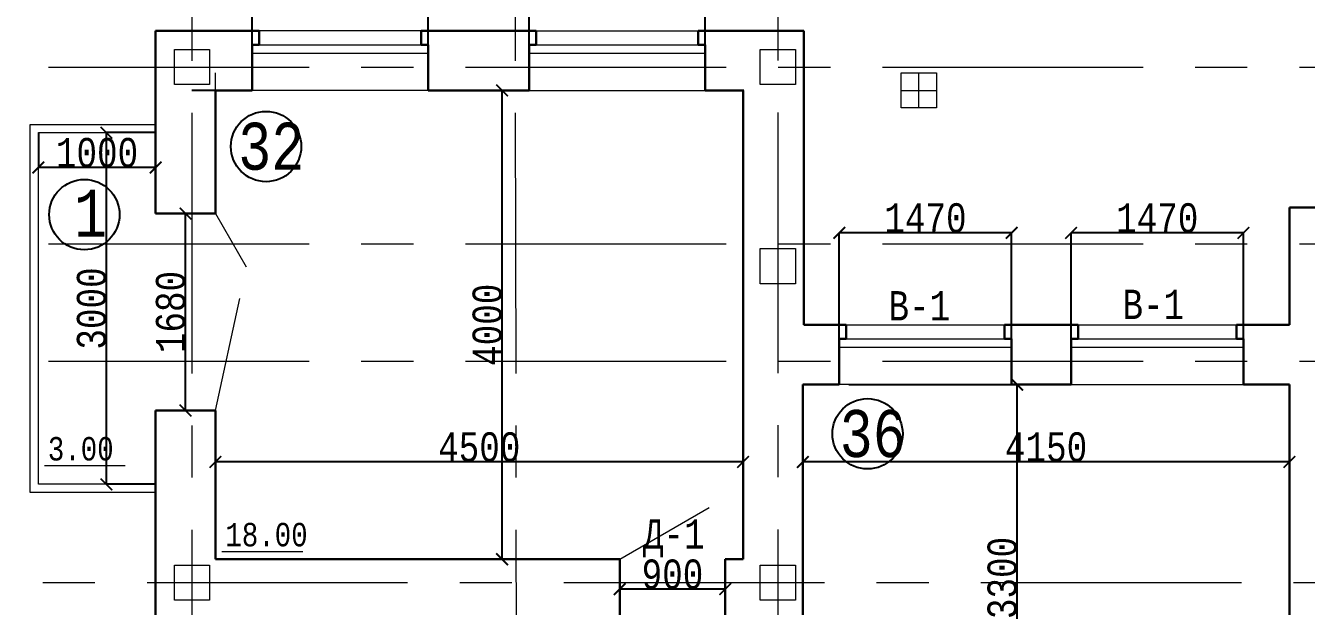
# Model space of a CAD drawing. Header units: millimetres. Extents: x -689206 to 4969298, y -1019800 to 703299.
# Drawn here: x 203509 to 214433, y -338762 to -333808 of the extents above; entities that cross this region are included whole.
import ezdxf

# ---------------------------------------------------------------- set-up
doc = ezdxf.new("R2010")
doc.units = ezdxf.units.MM
doc.linetypes.add('осеваяX2', pattern=[101.6, 63.5, -12.7, 12.7, -12.7])
for name, color, linetype, lineweight in [('б', 231, 'Continuous', 30), ('БАЛКОН', 7, 'Continuous', 20), ('ОКНА', 250, 'Continuous', 20), ('ПЕРЕГОРОДКИ', 252, 'Continuous', 9), ('РАЗМЕРЫ', 7, 'Continuous', 9), ('стены', 7, 'Continuous', 20)]:
    doc.layers.add(name, color=color, linetype=linetype, lineweight=lineweight)
doc.layers.add('четотам', color=7, linetype='Continuous')
doc.styles.add('Аннотативный', font='isocteur.ttf', dxfattribs={"width": 0.7, "height": 250})
doc.dimstyles.new('Аннотативный', dxfattribs={"dimscale": 0, "dimtxt": 250, "dimasz": 100, "dimexe": 1.25, "dimexo": 0.625, "dimtad": 1, "dimdec": 0, "dimtxsty": 'Аннотативный', "dimblk": 'ARCHTICK', "dimcen": 2.5, "dimadec": 0, "dimazin": 0, "dimtfac": 1, "dimtdec": 0, "dimtmove": 0, "dimatfit": 3, "dimfxl": 1, "dimarcsym": 0})

# ---------------------------------------------------------------- blocks, each defined once
blk = doc.blocks.new('_ArchTick')
at = {"color": 0, "linetype": 'ByBlock', "const_width": 0.15}
blk.add_lwpolyline([(-0.5, -0.5), (0.5, 0.5)], dxfattribs=at)
blk = doc.blocks.new('*D1909')
at = {"layer": 'Defpoints', "color": 0, "lineweight": 20, "transparency": 16777216}
for p in [(210138, -336870), (214288, -336870), (210138, -337530)]:
    blk.add_point(p, dxfattribs=at)
at = {"layer": 'стены', "color": 0, "lineweight": -2, "transparency": 16777216}
for p, q in [((210138, -336871), (210138, -337531)), ((214288, -336871), (214288, -337531)), ((214288, -337530), (210138, -337530))]:
    blk.add_line(p, q, dxfattribs=at)
at = {"layer": 'стены', "color": 0, "lineweight": -2, "transparency": 16777216, "xscale": 100, "yscale": 100, "zscale": 100, "rotation": 180}
blk.add_blockref('_ArchTick', (210138, -337530), dxfattribs=at)
at = {"layer": 'стены', "color": 0, "lineweight": -2, "transparency": 16777216, "xscale": 100, "yscale": 100, "zscale": 100}
blk.add_blockref('_ArchTick', (214288, -337530), dxfattribs=at)
at = {"layer": 'стены', "color": 0, "lineweight": 5, "transparency": 16777216, "insert": (212213, -337404), "char_height": 250, "attachment_point": 5, "style": 'Аннотативный'}
blk.add_mtext('4150', dxfattribs=at)
blk = doc.blocks.new('*D1948')
at = {"layer": 'Defpoints', "color": 0, "lineweight": 20, "transparency": 16777216}
for p in [(208576, -338615), (208576, -338615), (209476, -338615)]:
    blk.add_point(p, dxfattribs=at)
at = {"layer": 'стены', "color": 0, "lineweight": -2, "transparency": 16777216}
for p, q in [((208576, -338614), (208576, -338614)), ((209476, -338615), (208576, -338615)), ((209476, -338614), (209476, -338614))]:
    blk.add_line(p, q, dxfattribs=at)
at = {"layer": 'стены', "color": 0, "lineweight": -2, "transparency": 16777216, "xscale": 100, "yscale": 100, "zscale": 100, "rotation": 180}
blk.add_blockref('_ArchTick', (208576, -338615), dxfattribs=at)
at = {"layer": 'стены', "color": 0, "lineweight": -2, "transparency": 16777216, "xscale": 100, "yscale": 100, "zscale": 100}
blk.add_blockref('_ArchTick', (209476, -338615), dxfattribs=at)
at = {"layer": 'стены', "color": 0, "lineweight": 5, "transparency": 16777216, "insert": (209026, -338489), "char_height": 250, "attachment_point": 5, "style": 'Аннотативный'}
blk.add_mtext('900', dxfattribs=at)
blk = doc.blocks.new('*D1903')
at = {"layer": 'Defpoints', "color": 0, "linetype": 'ByBlock', "lineweight": 20, "transparency": 16777216}
for p in [(204198, -334721), (204618, -334721), (204618, -337721)]:
    blk.add_point(p, dxfattribs=at)
at = {"layer": 'б', "color": 0, "linetype": 'ByBlock', "lineweight": -2, "transparency": 16777216}
for p, q in [((204617, -334721), (204197, -334721)), ((204198, -337721), (204198, -334721)), ((204617, -337721), (204197, -337721))]:
    blk.add_line(p, q, dxfattribs=at)
at = {"layer": 'б', "color": 0, "linetype": 'ByBlock', "lineweight": -2, "transparency": 16777216, "xscale": 100, "yscale": 100, "zscale": 100}
for p, rotation in [((204198, -334721), 90), ((204198, -337721), 270)]:
    blk.add_blockref('_ArchTick', p, dxfattribs=dict(at, rotation=rotation))
at = {"layer": 'б', "color": 0, "linetype": 'ByBlock', "lineweight": 5, "transparency": 16777216, "insert": (204073, -336221), "char_height": 250, "attachment_point": 5, "rotation": 90, "style": 'Аннотативный'}
blk.add_mtext('3000', dxfattribs=at)
blk = doc.blocks.new('*D1904')
at = {"layer": 'Defpoints', "color": 0, "linetype": 'ByBlock', "lineweight": 20, "transparency": 16777216}
for p in [(203618, -334721), (204618, -334721), (203618, -335018)]:
    blk.add_point(p, dxfattribs=at)
at = {"layer": 'б', "color": 0, "linetype": 'ByBlock', "lineweight": -2, "transparency": 16777216}
for p, q in [((203618, -334722), (203618, -335019)), ((204618, -334722), (204618, -335019)), ((204618, -335018), (203618, -335018))]:
    blk.add_line(p, q, dxfattribs=at)
at = {"layer": 'б', "color": 0, "linetype": 'ByBlock', "lineweight": -2, "transparency": 16777216, "xscale": 100, "yscale": 100, "zscale": 100, "rotation": 180}
blk.add_blockref('_ArchTick', (203618, -335018), dxfattribs=at)
at = {"layer": 'б', "color": 0, "linetype": 'ByBlock', "lineweight": -2, "transparency": 16777216, "xscale": 100, "yscale": 100, "zscale": 100}
blk.add_blockref('_ArchTick', (204618, -335018), dxfattribs=at)
at = {"layer": 'б', "color": 0, "linetype": 'ByBlock', "lineweight": 5, "transparency": 16777216, "insert": (204118, -334893), "char_height": 250, "attachment_point": 5, "style": 'Аннотативный'}
blk.add_mtext('1000', dxfattribs=at)
blk = doc.blocks.new('*D1957')
at = {"layer": 'Defpoints', "color": 0, "lineweight": 20, "transparency": 16777216}
for p in [(207539, -334360), (207573, -334360), (207539, -338360)]:
    blk.add_point(p, dxfattribs=at)
at = {"layer": 'РАЗМЕРЫ', "color": 0, "lineweight": -2, "transparency": 16777216}
for p, q in [((207540, -334360), (207575, -334360)), ((207573, -338360), (207573, -334360)), ((207540, -338360), (207575, -338360))]:
    blk.add_line(p, q, dxfattribs=at)
at = {"layer": 'РАЗМЕРЫ', "color": 0, "lineweight": -2, "transparency": 16777216, "xscale": 100, "yscale": 100, "zscale": 100}
for p, rotation in [((207573, -334360), 90), ((207573, -338360), 270)]:
    blk.add_blockref('_ArchTick', p, dxfattribs=dict(at, rotation=rotation))
at = {"layer": 'РАЗМЕРЫ', "color": 0, "lineweight": 5, "transparency": 16777216, "insert": (207448, -336360), "char_height": 250, "attachment_point": 5, "rotation": 90, "style": 'Аннотативный'}
blk.add_mtext('4000', dxfattribs=at)
blk = doc.blocks.new('*D1972')
at = {"layer": 'Defpoints', "color": 0, "linetype": 'ByBlock', "lineweight": 20, "transparency": 16777216}
for p in [(204873, -335411), (204873, -335411), (204873, -337091)]:
    blk.add_point(p, dxfattribs=at)
at = {"layer": 'ПЕРЕГОРОДКИ', "color": 0, "linetype": 'ByBlock', "lineweight": -2, "transparency": 16777216}
for p, q in [((204873, -337091), (204873, -335411)), ((204874, -335411), (204874, -335411)), ((204874, -337091), (204874, -337091))]:
    blk.add_line(p, q, dxfattribs=at)
at = {"layer": 'ПЕРЕГОРОДКИ', "color": 0, "linetype": 'ByBlock', "lineweight": -2, "transparency": 16777216, "xscale": 100, "yscale": 100, "zscale": 100}
for p, rotation in [((204873, -335411), 90), ((204873, -337091), 270)]:
    blk.add_blockref('_ArchTick', p, dxfattribs=dict(at, rotation=rotation))
at = {"layer": 'ПЕРЕГОРОДКИ', "color": 0, "linetype": 'ByBlock', "lineweight": 5, "transparency": 16777216, "insert": (204747, -336251), "char_height": 250, "attachment_point": 5, "rotation": 90, "style": 'Аннотативный'}
blk.add_mtext('1680', dxfattribs=at)
blk = doc.blocks.new('*D2008')
at = {"layer": 'Defpoints', "color": 0, "linetype": 'ByBlock', "lineweight": 20, "transparency": 16777216}
for p in [(210449, -335576), (210449, -336870), (211919, -336870)]:
    blk.add_point(p, dxfattribs=at)
at = {"layer": 'РАЗМЕРЫ', "color": 0, "linetype": 'ByBlock', "lineweight": -2, "transparency": 16777216}
for p, q in [((210449, -336869), (210449, -335575)), ((211919, -335576), (210449, -335576)), ((211919, -336869), (211919, -335575))]:
    blk.add_line(p, q, dxfattribs=at)
at = {"layer": 'РАЗМЕРЫ', "color": 0, "linetype": 'ByBlock', "lineweight": -2, "transparency": 16777216, "xscale": 100, "yscale": 100, "zscale": 100, "rotation": 180}
blk.add_blockref('_ArchTick', (210449, -335576), dxfattribs=at)
at = {"layer": 'РАЗМЕРЫ', "color": 0, "linetype": 'ByBlock', "lineweight": -2, "transparency": 16777216, "xscale": 100, "yscale": 100, "zscale": 100}
blk.add_blockref('_ArchTick', (211919, -335576), dxfattribs=at)
at = {"layer": 'РАЗМЕРЫ', "color": 0, "linetype": 'ByBlock', "lineweight": 5, "transparency": 16777216, "insert": (211184, -335450), "char_height": 250, "attachment_point": 5, "style": 'Аннотативный'}
blk.add_mtext('1470', dxfattribs=at)
blk = doc.blocks.new('*D2009')
at = {"layer": 'Defpoints', "color": 0, "linetype": 'ByBlock', "lineweight": 20, "transparency": 16777216}
for p in [(212426, -335576), (212426, -336870), (213896, -336870)]:
    blk.add_point(p, dxfattribs=at)
at = {"layer": 'РАЗМЕРЫ', "color": 0, "linetype": 'ByBlock', "lineweight": -2, "transparency": 16777216}
for p, q in [((212426, -336869), (212426, -335575)), ((213896, -335576), (212426, -335576)), ((213896, -336869), (213896, -335575))]:
    blk.add_line(p, q, dxfattribs=at)
at = {"layer": 'РАЗМЕРЫ', "color": 0, "linetype": 'ByBlock', "lineweight": -2, "transparency": 16777216, "xscale": 100, "yscale": 100, "zscale": 100, "rotation": 180}
blk.add_blockref('_ArchTick', (212426, -335576), dxfattribs=at)
at = {"layer": 'РАЗМЕРЫ', "color": 0, "linetype": 'ByBlock', "lineweight": -2, "transparency": 16777216, "xscale": 100, "yscale": 100, "zscale": 100}
blk.add_blockref('_ArchTick', (213896, -335576), dxfattribs=at)
at = {"layer": 'РАЗМЕРЫ', "color": 0, "linetype": 'ByBlock', "lineweight": 5, "transparency": 16777216, "insert": (213161, -335450), "char_height": 250, "attachment_point": 5, "style": 'Аннотативный'}
blk.add_mtext('1470', dxfattribs=at)
blk = doc.blocks.new('*D2012')
at = {"layer": 'Defpoints', "color": 0, "linetype": 'ByBlock', "lineweight": 20, "transparency": 16777216}
for p in [(205442, -333062), (205442, -334360), (206942, -334360)]:
    blk.add_point(p, dxfattribs=at)
at = {"layer": 'РАЗМЕРЫ', "color": 0, "linetype": 'ByBlock', "lineweight": -2, "transparency": 16777216}
for p, q in [((205442, -334359), (205442, -333061)), ((206942, -333062), (205442, -333062)), ((206942, -334359), (206942, -333061))]:
    blk.add_line(p, q, dxfattribs=at)
at = {"layer": 'РАЗМЕРЫ', "color": 0, "linetype": 'ByBlock', "lineweight": -2, "transparency": 16777216, "xscale": 100, "yscale": 100, "zscale": 100, "rotation": 180}
blk.add_blockref('_ArchTick', (205442, -333062), dxfattribs=at)
at = {"layer": 'РАЗМЕРЫ', "color": 0, "linetype": 'ByBlock', "lineweight": -2, "transparency": 16777216, "xscale": 100, "yscale": 100, "zscale": 100}
blk.add_blockref('_ArchTick', (206942, -333062), dxfattribs=at)
at = {"layer": 'РАЗМЕРЫ', "color": 0, "linetype": 'ByBlock', "lineweight": 5, "transparency": 16777216, "insert": (206192, -332936), "char_height": 250, "attachment_point": 5, "style": 'Аннотативный'}
blk.add_mtext('1500', dxfattribs=at)
blk = doc.blocks.new('*D2013')
at = {"layer": 'Defpoints', "color": 0, "linetype": 'ByBlock', "lineweight": 20, "transparency": 16777216}
for p in [(207804, -333062), (207804, -334360), (209304, -334360)]:
    blk.add_point(p, dxfattribs=at)
at = {"layer": 'РАЗМЕРЫ', "color": 0, "linetype": 'ByBlock', "lineweight": -2, "transparency": 16777216}
for p, q in [((207804, -334359), (207804, -333061)), ((209304, -333062), (207804, -333062)), ((209304, -334359), (209304, -333061))]:
    blk.add_line(p, q, dxfattribs=at)
at = {"layer": 'РАЗМЕРЫ', "color": 0, "linetype": 'ByBlock', "lineweight": -2, "transparency": 16777216, "xscale": 100, "yscale": 100, "zscale": 100, "rotation": 180}
blk.add_blockref('_ArchTick', (207804, -333062), dxfattribs=at)
at = {"layer": 'РАЗМЕРЫ', "color": 0, "linetype": 'ByBlock', "lineweight": -2, "transparency": 16777216, "xscale": 100, "yscale": 100, "zscale": 100}
blk.add_blockref('_ArchTick', (209304, -333062), dxfattribs=at)
at = {"layer": 'РАЗМЕРЫ', "color": 0, "linetype": 'ByBlock', "lineweight": 5, "transparency": 16777216, "insert": (208554, -332937), "char_height": 250, "attachment_point": 5, "style": 'Аннотативный'}
blk.add_mtext('1500', dxfattribs=at)
blk = doc.blocks.new('*D2048')
at = {"layer": 'Defpoints', "color": 0, "linetype": 'ByBlock', "lineweight": 20, "transparency": 16777216}
for p in [(205128, -337530), (205128, -338360), (209628, -338360)]:
    blk.add_point(p, dxfattribs=at)
at = {"layer": 'РАЗМЕРЫ', "color": 0, "linetype": 'ByBlock', "lineweight": -2, "transparency": 16777216}
for p, q in [((205128, -338359), (205128, -337528)), ((209628, -337530), (205128, -337530)), ((209628, -338359), (209628, -337528))]:
    blk.add_line(p, q, dxfattribs=at)
at = {"layer": 'РАЗМЕРЫ', "color": 0, "linetype": 'ByBlock', "lineweight": -2, "transparency": 16777216, "xscale": 100, "yscale": 100, "zscale": 100, "rotation": 180}
blk.add_blockref('_ArchTick', (205128, -337530), dxfattribs=at)
at = {"layer": 'РАЗМЕРЫ', "color": 0, "linetype": 'ByBlock', "lineweight": -2, "transparency": 16777216, "xscale": 100, "yscale": 100, "zscale": 100}
blk.add_blockref('_ArchTick', (209628, -337530), dxfattribs=at)
at = {"layer": 'РАЗМЕРЫ', "color": 0, "linetype": 'ByBlock', "lineweight": 5, "transparency": 16777216, "insert": (207378, -337404), "char_height": 250, "attachment_point": 5, "style": 'Аннотативный'}
blk.add_mtext('4500', dxfattribs=at)
blk = doc.blocks.new('*D2068')
at = {"layer": 'Defpoints', "color": 0, "linetype": 'ByBlock', "lineweight": 20, "transparency": 16777216}
for p in [(210530, -336870), (211966, -336870), (210138, -340170)]:
    blk.add_point(p, dxfattribs=at)
at = {"layer": 'РАЗМЕРЫ', "color": 0, "linetype": 'ByBlock', "lineweight": -2, "transparency": 16777216}
for p, q in [((210531, -336870), (211967, -336870)), ((211966, -340170), (211966, -336870)), ((210139, -340170), (211967, -340170))]:
    blk.add_line(p, q, dxfattribs=at)
at = {"layer": 'РАЗМЕРЫ', "color": 0, "linetype": 'ByBlock', "lineweight": -2, "transparency": 16777216, "xscale": 100, "yscale": 100, "zscale": 100}
for p, rotation in [((211966, -336870), 90), ((211966, -340170), 270)]:
    blk.add_blockref('_ArchTick', p, dxfattribs=dict(at, rotation=rotation))
at = {"layer": 'РАЗМЕРЫ', "color": 0, "linetype": 'ByBlock', "lineweight": 5, "transparency": 16777216, "insert": (211840, -338520), "char_height": 250, "attachment_point": 5, "rotation": 90, "style": 'Аннотативный'}
blk.add_mtext('3300', dxfattribs=at)

msp = doc.modelspace()

# ---------------------------------------------------------------- linework, layer by layer
at = {"layer": 'б', "color": 18, "linetype": 'ByBlock', "lineweight": 9, "true_color": 0x000000}
for p, q in [((203548, -337791), (203548, -334651)), ((205128, -335411.1), (205391.1, -335866.8)), ((205128, -337091.1), (205336.2, -336136.8))]:
    msp.add_line(p, q, dxfattribs=at)
at = {"layer": 'б', "color": 18, "linetype": 'ByBlock', "lineweight": 30, "true_color": 0x000000}
for p, q in [((205128, -335411.1), (205128, -335018.2)), ((205128, -335411.1), (204618, -335411.1)), ((204618, -337091.1), (205128, -337091.1))]:
    msp.add_line(p, q, dxfattribs=at)
at = {"layer": 'БАЛКОН', "lineweight": 9}
for p, q in [((203548, -334651), (204618, -334651)), ((203618, -337721), (203618, -334721)), ((203618, -334721), (204618, -334721)), ((204618, -337721), (203618, -337721)), ((204618, -337791), (203548, -337791))]:
    msp.add_line(p, q, dxfattribs=at)
at = {"layer": 'ОКНА'}
for p, q in [((205442.3, -334042), (206942.3, -334042)), ((205502.3, -333972), (206882.3, -333972)), ((207804.5, -334042), (209304.5, -334042)), ((207864.5, -333972), (209244.5, -333972))]:
    msp.add_line(p, q, dxfattribs=at)
at = {"layer": 'РАЗМЕРЫ', "linetype": 'осеваяX2', "lineweight": 5, "ltscale": 35}
for p, q in [((207680.1, -330996.7), (207760.2, -380834.4)), ((209924.2, -330993.1), (209924.2, -380834.4)), ((185925.3, -334160.6), (253128, -334161.7)), ((252995.3, -338560), (185925.3, -338560))]:
    msp.add_line(p, q, dxfattribs=at)
at = {"layer": 'РАЗМЕРЫ', "lineweight": 30}
for p, q in [((205502.3, -333972), (205502.3, -333852)), ((205502.3, -333852), (205502.3, -333972)), ((206882.3, -333972), (206882.3, -333852)), ((207864.5, -333972), (207864.5, -333852)), ((207864.5, -333852), (207864.5, -333972)), ((209244.5, -333972), (209244.5, -333852)), ((205442.3, -333972), (205502.3, -333972)), ((206942.3, -333972), (206882.3, -333972)), ((207804.5, -333972), (207864.5, -333972)), ((209304.5, -333972), (209244.5, -333972))]:
    msp.add_line(p, q, dxfattribs=at)
at = {"layer": 'РАЗМЕРЫ'}
for p, q in [((206882.3, -333852), (205502.3, -333852)), ((207864.5, -333852), (209244.5, -333852)), ((206942.3, -334360), (205442.3, -334360)), ((207804.5, -334360), (209304.5, -334360)), ((203669.1, -337560.5), (204358.4, -337560.5)), ((205183.5, -338292.9), (205872.8, -338292.9))]:
    msp.add_line(p, q, dxfattribs=at)
at = {"layer": 'РАЗМЕРЫ', "color": 1, "lineweight": 25, "ltscale": 35}
msp.add_line((205128, -334360), (204928, -334360), dxfattribs=at)
at = {"layer": 'РАЗМЕРЫ', "lineweight": 5}
for p, q in [((210508.9, -336360), (211858.9, -336360)), ((212485.6, -336360), (213835.6, -336360)), ((211918.9, -336870), (210448.9, -336870)), ((212425.6, -336870), (213895.6, -336870))]:
    msp.add_line(p, q, dxfattribs=at)
at = {"layer": 'стены', "linetype": 'осеваяX2', "lineweight": 5, "ltscale": 35}
for p, q in [((204928, -330996.7), (204928, -380834.4)), ((185925.3, -335670), (253128, -335670)), ((185925.3, -336670), (253128, -336670))]:
    msp.add_line(p, q, dxfattribs=at)
at = {"layer": 'стены', "lineweight": 30}
for p, q in [((204618, -334362), (204618, -333852)), ((204618, -333852), (205502.3, -333852)), ((206882.3, -333852), (207864.5, -333852)), ((209244.5, -333852), (210146.1, -333852)), ((210146.1, -333852), (210146.1, -336360)), ((205442.3, -334360), (205442.3, -333972)), ((206942.3, -334360), (206942.3, -333972)), ((207804.5, -334360), (207804.5, -333972)), ((209304.5, -334360), (209304.5, -333972)), ((204618, -335411.1), (204618, -334362)), ((205128, -335411.1), (205128, -334360)), ((205442.3, -334360), (205128, -334360)), ((207804.5, -334360), (206942.3, -334360)), ((209636.1, -334360), (209304.5, -334360)), ((209628.1, -334360), (209628.1, -338360)), ((214288.1, -335360), (215204.6, -335360)), ((214288.1, -335360), (214288.1, -336360)), ((210146.1, -336360), (210508.9, -336360)), ((210508.9, -336480), (210508.9, -336360)), ((211858.9, -336360), (212485.6, -336360)), ((211858.9, -336480), (211858.9, -336360)), ((212485.6, -336480), (212485.6, -336360)), ((213835.6, -336360), (214288.1, -336360)), ((213835.6, -336480), (213835.6, -336360)), ((210448.9, -336480), (210508.9, -336480)), ((210448.9, -336480), (210448.9, -336870)), ((211858.9, -336480), (211918.9, -336480)), ((211918.9, -336480), (211918.9, -336870)), ((211918.9, -336480), (211918.9, -336870)), ((212425.6, -336480), (212485.6, -336480)), ((212425.6, -336480), (212425.6, -336870)), ((213835.6, -336480), (213895.6, -336480)), ((213895.6, -336480), (213895.6, -336870)), ((210138.1, -340170), (210138.1, -336870)), ((210138.1, -336870), (210448.9, -336870)), ((211918.9, -336870), (212425.6, -336870)), ((213895.6, -336870), (214288.1, -336870)), ((214288.1, -336870), (214288.1, -340170)), ((204618, -339102.1), (204618, -337091.1)), ((205128, -338360), (205128, -337091.1)), ((208576.1, -338360), (205128, -338360)), ((208576.1, -338870), (208576.1, -338360)), ((209628.1, -338360), (209476.1, -338360)), ((209476.1, -338870), (209476.1, -338360))]:
    msp.add_line(p, q, dxfattribs=at)
at = {"layer": 'стены'}
for p, q in [((205128, -334510), (205128, -334210)), ((211128, -334510), (211128, -334210)), ((204978, -334360), (205278, -334360)), ((205128, -334360), (205128, -334571)), ((210978, -334360), (211278, -334360)), ((208576.1, -338360), (209339.7, -337919.2))]:
    msp.add_line(p, q, dxfattribs=at)
at = {"layer": 'стены', "lineweight": 5}
for p, q in [((210448.9, -336550), (211918.9, -336550)), ((210508.9, -336480), (211858.9, -336480)), ((212425.6, -336550), (213895.6, -336550)), ((212485.6, -336480), (213835.6, -336480))]:
    msp.add_line(p, q, dxfattribs=at)
at = {"layer": 'стены', "color": 4, "lineweight": 25}
msp.add_line((213895.6, -336480), (213895.6, -336870), dxfattribs=at)
at = {"layer": 'стены'}
for points in [[(204778.7, -334010.9), (205078.7, -334010.9), (205078.7, -334310.9), (204778.7, -334310.9)], [(209774.2, -334010.9), (210074.2, -334010.9), (210074.2, -334310.9), (209774.2, -334310.9)], [(210978, -334210), (211278, -334210), (211278, -334510), (210978, -334510)], [(209774.2, -335710), (210074.2, -335710), (210074.2, -336010), (209774.2, -336010)], [(204778, -338410), (205078, -338410), (205078, -338710), (204778, -338710)], [(209774.2, -338410), (210074.2, -338410), (210074.2, -338710), (209774.2, -338710)]]:
    msp.add_lwpolyline(points, close=True, dxfattribs=at)
at = {"layer": 'четотам'}
for centre in [(205559.7, -334839.1), (204010, -335420.1), (210690, -337290.1)]:
    msp.add_circle(centre, 300, dxfattribs=at)

# ---------------------------------------------------------------- texts
at = {"layer": 'РАЗМЕРЫ', "lineweight": 20, "ltscale": 150, "attachment_point": 1, "style": 'Аннотативный'}
for s, insert, char_height, width in [('32', (205322.5, -334636.1), 401.1, 1460), ('1', (203922.1, -335206.4), 401.1, 1460), ('В-1', (210868.7, -336072.9), 250, 922.913), ('В-1', (212864.3, -336060.8), 250, 922.913), ('36', (210452.8, -337087), 401.1, 1460)]:
    msp.add_mtext(s, dxfattribs=dict(at, insert=insert, char_height=char_height, width=width))
at = {"layer": 'РАЗМЕРЫ', "char_height": 200, "width": 656.117, "attachment_point": 1, "style": 'Аннотативный'}
for s, insert in [('3.00', (203698.4, -337317.7)), ('18.00', (205212.8, -338050.1))]:
    msp.add_mtext(s, dxfattribs=dict(at, insert=insert))
at = {"layer": 'РАЗМЕРЫ', "lineweight": 9, "ltscale": 150, "insert": (208774.4, -338018.9), "char_height": 250, "width": 922.913, "attachment_point": 1, "style": 'Аннотативный'}
msp.add_mtext('Д-1', dxfattribs=at)

# ---------------------------------------------------------------- dimensions: what is measured, and where the dimension line sits
at = {"layer": 'б', "color": 18, "linetype": 'ByBlock', "lineweight": 5, "true_color": 0x000000}
for p1, p2, distance, picture, middle in [((204618, -337721), (204618, -334721), 419.9, '*D1903', (204072.5, -336221)), ((204618, -334721), (203618, -334721), 297.2, '*D1904', (204118, -334892.5))]:
    dim = msp.add_aligned_dim(p1=p1, p2=p2, distance=distance, dimstyle='Аннотативный', dxfattribs=at)
    dim.commit()
    dim.dimension.update_dxf_attribs({"geometry": picture, "text_midpoint": middle})
at = {"layer": 'ПЕРЕГОРОДКИ', "color": 18, "linetype": 'ByBlock', "lineweight": 5, "true_color": 0x000000}
dim = msp.add_linear_dim(base=(204873, -335411.1), p1=(204873, -337091.1), p2=(204873, -335411.1), angle=90, dimstyle='Аннотативный', dxfattribs=at)
dim.commit()
dim.dimension.update_dxf_attribs({"geometry": '*D1972', "text_midpoint": (204747.4, -336251.1)})
at = {"layer": 'РАЗМЕРЫ', "linetype": 'ByBlock', "lineweight": 5}
for base, p1, p2, picture, middle in [((205442.3, -333061.9), (206942.3, -334360), (205442.3, -334360), '*D2012', (206192.3, -332936.2)), ((207804.5, -333062.4), (209304.5, -334360), (207804.5, -334360), '*D2013', (208554.5, -332936.8)), ((210448.9, -335575.8), (211918.9, -336870), (210448.9, -336870), '*D2008', (211183.9, -335450.2)), ((212425.6, -335575.8), (213895.6, -336870), (212425.6, -336870), '*D2009', (213160.6, -335450.2)), ((205128, -337529.7), (209628.1, -338360), (205128, -338360), '*D2048', (207378, -337404))]:
    dim = msp.add_linear_dim(base=base, p1=p1, p2=p2, dimstyle='Аннотативный', dxfattribs=at)
    dim.commit()
    dim.dimension.update_dxf_attribs({"geometry": picture, "text_midpoint": middle})
at = {"layer": 'РАЗМЕРЫ', "lineweight": 5}
dim = msp.add_linear_dim(base=(207573.3, -334360), p1=(207539, -338360), p2=(207539, -334360), angle=90, dimstyle='Аннотативный', dxfattribs=at)
dim.commit()
dim.dimension.update_dxf_attribs({"geometry": '*D1957', "text_midpoint": (207447.7, -336360)})
at = {"layer": 'РАЗМЕРЫ', "linetype": 'ByBlock', "lineweight": 5}
dim = msp.add_linear_dim(base=(211965.8, -336870), p1=(210138.1, -340170), p2=(210530, -336870), angle=90, dimstyle='Аннотативный', dxfattribs=at)
dim.commit()
dim.dimension.update_dxf_attribs({"geometry": '*D2068', "text_midpoint": (211840.2, -338520)})
at = {"layer": 'стены', "lineweight": 5}
for p1, p2, distance, picture, middle in [((214288.1, -336870), (210138.1, -336870), 659.7, '*D1909', (212213.1, -337404)), ((209476.1, -338615), (208576.1, -338615), 0, '*D1948', (209026.1, -338489.4))]:
    dim = msp.add_aligned_dim(p1=p1, p2=p2, distance=distance, dimstyle='Аннотативный', dxfattribs=at)
    dim.commit()
    dim.dimension.update_dxf_attribs({"geometry": picture, "text_midpoint": middle})

doc.saveas('drawing.dxf')
